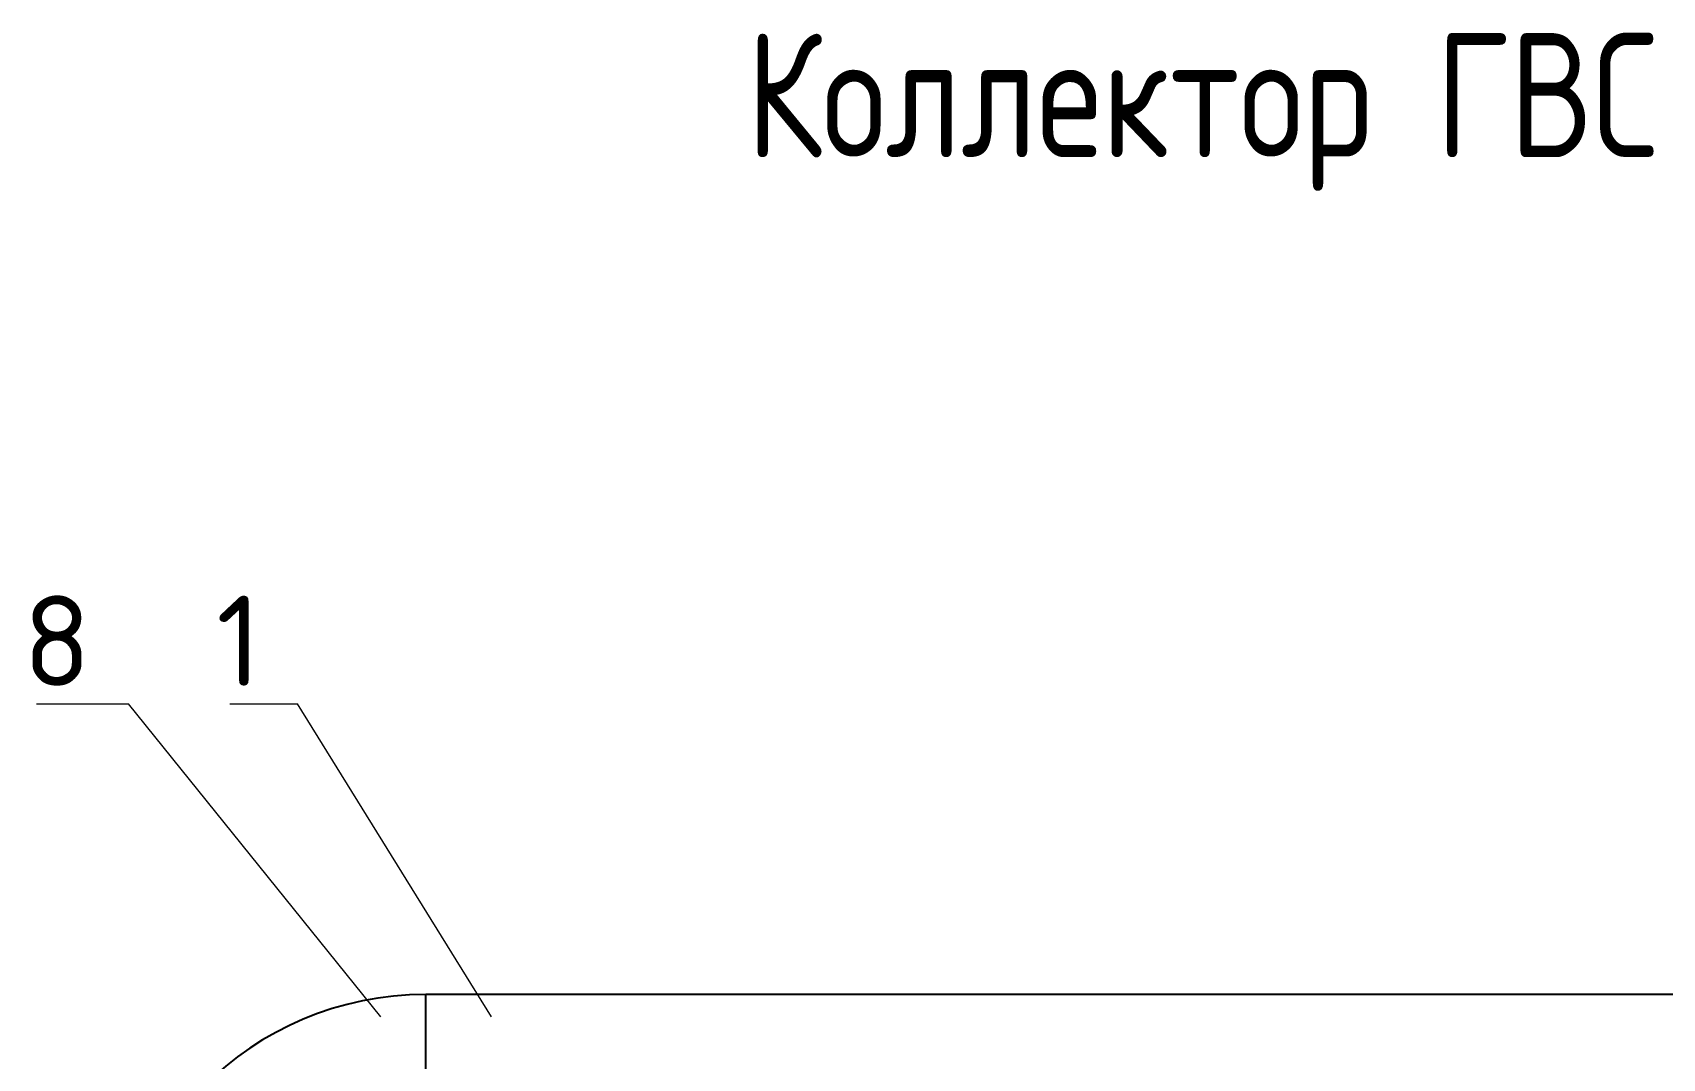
# Model space of a CAD drawing. Header units: millimetres. Extents: x -718 to 68664, y -49984 to -979.
# Drawn here: x 9674 to 15089, y -35048 to -31640 of the extents above; entities that cross this region are included whole.
import ezdxf

# ---------------------------------------------------------------- set-up
doc = ezdxf.new("R2010")
doc.units = ezdxf.units.MM
doc.layers.add('Text', color=7, linetype='Continuous', lineweight=15)
doc.layers.add('ГВС (Т3)_20', color=10, linetype='Continuous', lineweight=25)
doc.styles.add('ISOCPEUR', font='isocpeur.ttf', dxfattribs={"width": 0.65})
doc.styles.add('ВАНЯ', font='isocpeur.ttf', dxfattribs={"width": 0.8, "height": 250})

msp = doc.modelspace()

# ---------------------------------------------------------------- linework, layer by layer
at = {"layer": 'Text'}
for points in [[(9686.9, -33870.8), (9993, -33870.8)], [(10831.5, -34910.3), (9993, -33870.8)], [(10329.2, -33870.8), (10554.2, -33870.8)], [(11199, -34910.3), (10554.2, -33870.8)]]:
    msp.add_lwpolyline(points, dxfattribs=at)
at = {"layer": 'ГВС (Т3)_20'}
for p in [(10980.4, -35406), (21720.4, -34836)]:
    msp.add_line(p, (10980.4, -34836), dxfattribs=at)
msp.add_arc((10980.4, -35881), 1045, 90, 180, dxfattribs=at)

# ---------------------------------------------------------------- texts
at = {"layer": 'Text', "style": 'ISOCPEUR'}
for s, p in [('8', (9641.9, -33810.8)), ('1', (10284.2, -33810.8))]:
    msp.add_text(s, height=300, dxfattribs=at).set_placement(p)
at = {"layer": 'Text', "insert": (12044.5, -31641.4), "char_height": 412.5, "width": 8258.851, "attachment_point": 1, "style": 'ВАНЯ'}
msp.add_mtext('Коллектор ГВС', dxfattribs=at)

doc.saveas('drawing.dxf')
